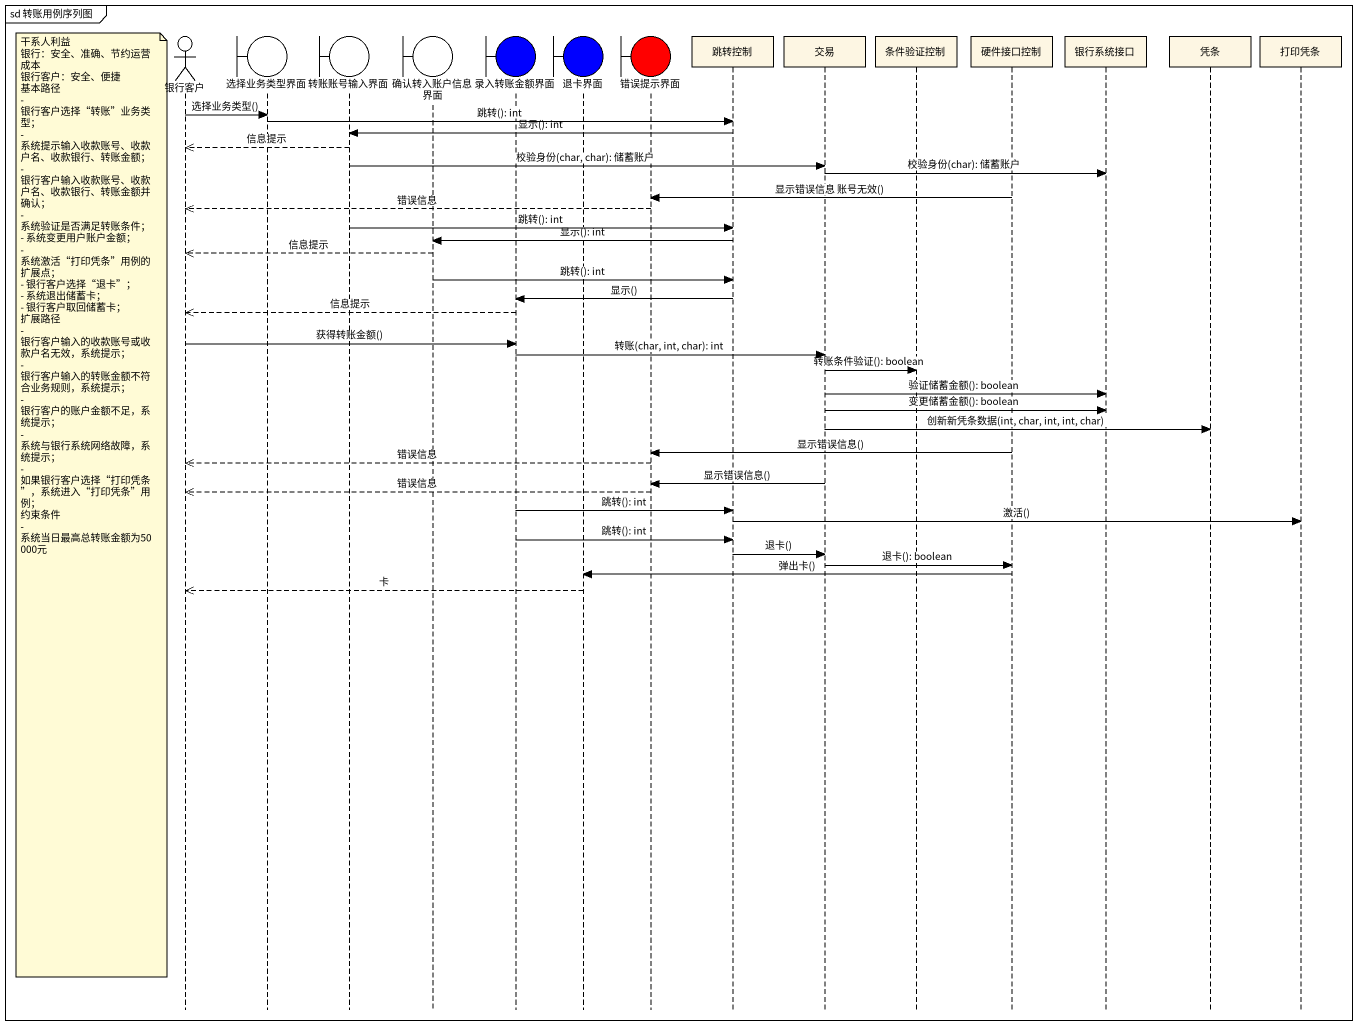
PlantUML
@startuml
mainframe sd 转账用例序列图
hide footbox
actor 银行客户
boundary 选择业务类型界面
boundary 转账账号输入界面
boundary 确认转入账户信息界面
boundary 录入转账金额界面 #0000FF
boundary 退卡界面 #0000FF
boundary 错误提示界面 #FF0000
participant 跳转控制
participant 交易
participant 条件验证控制
participant 硬件接口控制
participant 银行系统接口
participant 凭条
participant 打印凭条

银行客户 -> 选择业务类型界面 : 选择业务类型()
选择业务类型界面 -> 跳转控制 : 跳转(): int
跳转控制 -> 转账账号输入界面 : 显示(): int
转账账号输入界面 -->> 银行客户 : 信息提示
转账账号输入界面 -> 交易 : 校验身份(char, char): 储蓄账户
交易 -> 银行系统接口 : 校验身份(char): 储蓄账户
硬件接口控制 -> 错误提示界面 : 显示错误信息 账号无效()
错误提示界面 -->> 银行客户 : 错误信息
转账账号输入界面 -> 跳转控制 : 跳转(): int
跳转控制 -> 确认转入账户信息界面 : 显示(): int
确认转入账户信息界面 -->> 银行客户 : 信息提示
确认转入账户信息界面 -> 跳转控制 : 跳转(): int
跳转控制 -> 录入转账金额界面 : 显示()
录入转账金额界面 -->> 银行客户 : 信息提示
银行客户 -> 录入转账金额界面 : 获得转账金额()
录入转账金额界面 -> 交易 : 转账(char, int, char): int
交易 -> 条件验证控制 : 转账条件验证(): boolean
交易 -> 银行系统接口 : 验证储蓄金额(): boolean
交易 -> 银行系统接口 : 变更储蓄金额(): boolean
交易 -> 凭条 : 创新新凭条数据(int, char, int, int, char)
硬件接口控制 -> 错误提示界面 : 显示错误信息()
错误提示界面 -->> 银行客户 : 错误信息
交易 -> 错误提示界面 : 显示错误信息()
错误提示界面 -->> 银行客户 : 错误信息
note left of 银行客户
  干系人利益
  银行：安全、准确、节约运营成本
  银行客户：安全、便捷
  基本路径
  - 银行客户选择“转账”业务类型；
  - 系统提示输入收款账号、收款户名、收款银行、转账金额；
  - 银行客户输入收款账号、收款户名、收款银行、转账金额并确认；
  - 系统验证是否满足转账条件；
  - 系统变更用户账户金额；
  - 系统激活“打印凭条”用例的扩展点；
  - 银行客户选择“退卡”；
  - 系统退出储蓄卡；
  - 银行客户取回储蓄卡；
  扩展路径
  - 银行客户输入的收款账号或收款户名无效，系统提示；
  - 银行客户输入的转账金额不符合业务规则，系统提示；
  - 银行客户的账户金额不足，系统提示；
  - 系统与银行系统网络故障，系统提示；
  - 如果银行客户选择“打印凭条”，系统进入“打印凭条”用例；
  约束条件
  - 系统当日最高总转账金额为50000元
end note
录入转账金额界面 -> 跳转控制 : 跳转(): int
跳转控制 -> 打印凭条 : 激活()
录入转账金额界面 -> 跳转控制 : 跳转(): int
跳转控制 -> 交易 : 退卡()
交易 -> 硬件接口控制 : 退卡(): boolean
硬件接口控制 -> 退卡界面 : 弹出卡()
退卡界面 -->> 银行客户 : 卡
@enduml
